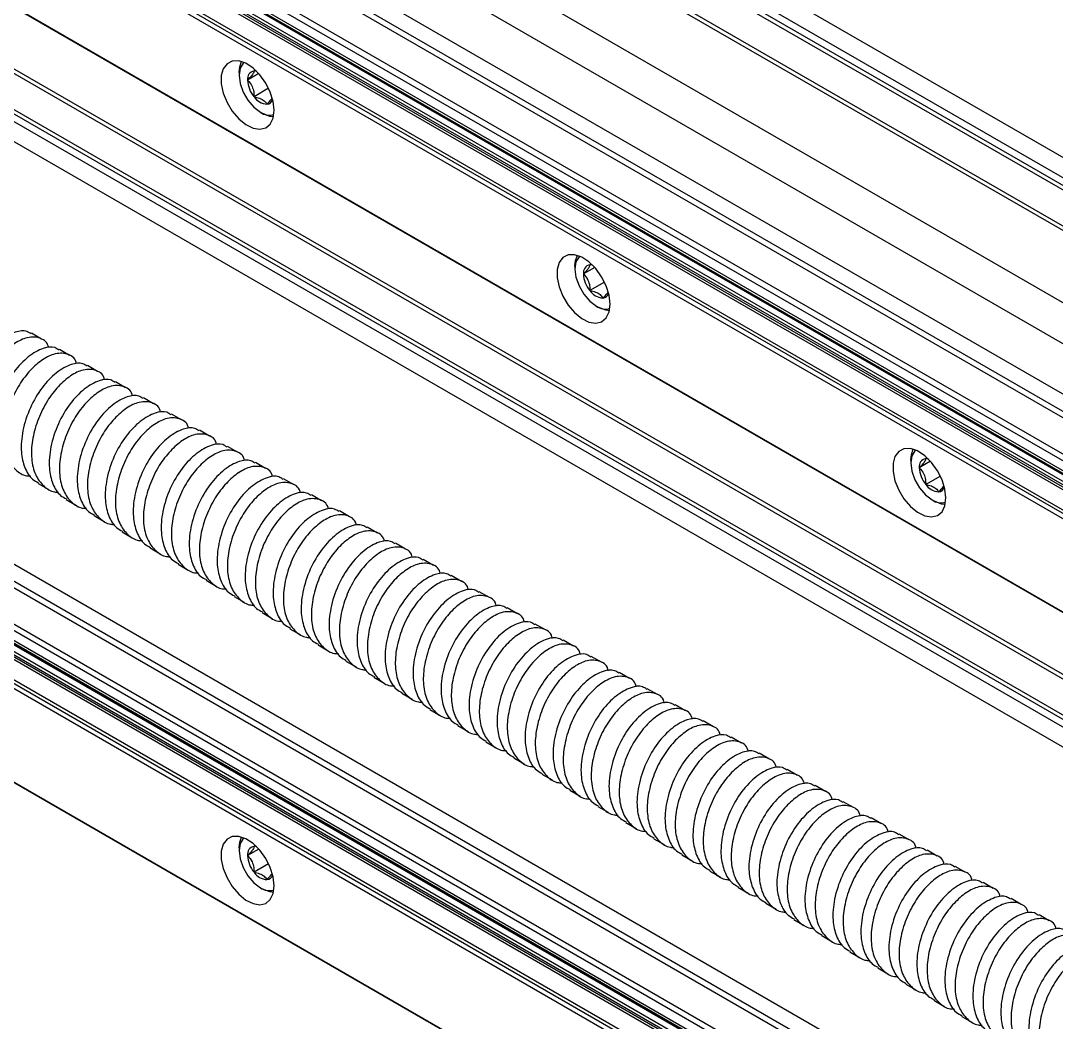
# Model space of a CAD drawing. Header units: millimetres. Extents: x 0 to 279, y 0 to 216.
# Drawn here: x 207.93 to 229.73, y 69.41 to 90.5 of the extents above; entities that cross this region are included whole.
import ezdxf

# ---------------------------------------------------------------- set-up
doc = ezdxf.new("R2010")
doc.units = ezdxf.units.MM

msp = doc.modelspace()

# ---------------------------------------------------------------- linework, layer by layer
at = {"color": 7, "linetype": 'Continuous', "lineweight": 25}
for p, q in [((255.499, 72.823), (137.648, 140.857)), ((255.314, 72.503), (137.463, 140.537)), ((255.314, 72.343), (137.463, 140.377)), ((137.517, 140.257), (255.368, 72.223)), ((254.172, 72.057), (136.321, 140.091)), ((254.303, 72.07), (136.452, 140.104)), ((252.852, 71.295), (135.001, 139.329)), ((252.479, 70.648), (134.628, 138.682)), ((252.361, 69.651), (188.63, 106.442)), ((247.56, 70.753), (187.615, 105.359)), ((247.401, 70.561), (187.388, 105.206)), ((247.562, 70.754), (187.869, 105.214)), ((246.036, 70.68), (187.098, 104.705)), ((246.13, 70.734), (187.141, 104.788)), ((246.856, 70.39), (187.185, 104.838)), ((244.531, 69.58), (187.098, 102.735)), ((244.531, 69.58), (187.098, 102.735)), ((187.152, 102.702), (244.531, 69.578)), ((187.567, 101.065), (244.531, 68.18)), ((244.033, 67.7), (186.902, 100.681)), ((240.222, 60.327), (188.63, 90.111)), ((212.524, 89.413), (212.524, 89.355)), ((212.895, 89.433), (212.839, 89.445)), ((212.94, 89.388), (212.703, 89.252)), ((240.78, 58.336), (187.615, 89.028)), ((213.147, 89.079), (212.839, 88.901)), ((240.945, 57.957), (187.388, 88.875)), ((240.78, 58.339), (187.869, 88.883)), ((212.975, 88.574), (213.025, 88.545)), ((247.947, 53.246), (187.098, 88.374)), ((247.952, 53.352), (187.141, 88.457)), ((247.955, 53.425), (187.185, 88.507)), ((250.416, 49.852), (187.098, 86.404)), ((250.463, 49.825), (187.098, 86.404)), ((187.152, 86.371), (250.47, 49.819)), ((219.595, 85.331), (219.595, 85.273)), ((220.011, 85.306), (219.774, 85.17)), ((219.966, 85.351), (219.91, 85.363)), ((220.218, 84.997), (219.91, 84.819)), ((220.046, 84.492), (220.096, 84.463)), ((208.368, 83.795), (208.153, 83.919)), ((208.957, 83.455), (208.742, 83.579)), ((209.547, 83.115), (209.332, 83.239)), ((210.136, 82.774), (209.921, 82.898)), ((210.725, 82.434), (210.51, 82.558)), ((211.314, 82.094), (211.099, 82.218)), ((211.904, 81.754), (211.689, 81.878)), ((212.493, 81.414), (212.278, 81.538)), ((213.082, 81.074), (212.867, 81.198)), ((226.666, 81.249), (226.666, 81.191)), ((227.082, 81.224), (226.845, 81.088)), ((227.289, 80.914), (226.981, 80.737)), ((208.293, 80.759), (208.508, 80.635)), ((213.671, 80.733), (213.457, 80.857)), ((214.261, 80.393), (214.046, 80.517)), ((208.882, 80.419), (209.098, 80.295)), ((227.117, 80.41), (227.167, 80.381)), ((209.472, 80.079), (209.687, 79.955)), ((214.85, 80.053), (214.635, 80.177)), ((215.439, 79.713), (215.224, 79.837)), ((210.061, 79.739), (210.276, 79.614)), ((210.65, 79.398), (210.865, 79.274)), ((216.028, 79.373), (215.814, 79.497)), ((216.618, 79.032), (216.403, 79.157)), ((211.239, 79.058), (211.455, 78.934)), ((211.829, 78.718), (212.044, 78.594)), ((217.207, 78.692), (216.992, 78.816)), ((212.418, 78.378), (212.633, 78.254)), ((217.796, 78.352), (217.581, 78.476)), ((218.385, 78.012), (218.171, 78.136)), ((213.007, 78.038), (213.222, 77.913)), ((213.596, 77.698), (213.812, 77.573)), ((218.975, 77.672), (218.76, 77.796)), ((219.564, 77.332), (219.349, 77.456)), ((214.186, 77.357), (214.401, 77.233)), ((214.775, 77.017), (214.99, 76.893)), ((220.153, 76.991), (219.938, 77.116)), ((220.742, 76.651), (220.528, 76.775)), ((215.364, 76.677), (215.579, 76.553)), ((215.953, 76.337), (216.169, 76.213)), ((221.332, 76.311), (221.117, 76.435)), ((221.921, 75.971), (221.706, 76.095)), ((216.543, 75.997), (216.758, 75.872)), ((217.132, 75.657), (217.347, 75.532)), ((222.51, 75.631), (222.295, 75.755)), ((217.721, 75.316), (217.936, 75.192)), ((223.1, 75.291), (222.885, 75.415)), ((223.689, 74.95), (223.474, 75.075)), ((218.31, 74.976), (218.526, 74.852)), ((218.9, 74.636), (219.115, 74.512)), ((224.278, 74.61), (224.063, 74.734)), ((224.867, 74.27), (224.652, 74.394)), ((219.489, 74.296), (219.704, 74.172)), ((220.078, 73.956), (220.293, 73.831)), ((225.457, 73.93), (225.242, 74.054)), ((226.046, 73.59), (225.831, 73.714)), ((220.667, 73.615), (220.883, 73.491)), ((221.257, 73.275), (221.472, 73.151)), ((226.635, 73.25), (226.42, 73.374)), ((212.524, 73.082), (212.524, 73.024)), ((212.94, 73.058), (212.703, 72.921)), ((212.895, 73.102), (212.839, 73.115)), ((221.846, 72.935), (222.061, 72.811)), ((227.224, 72.909), (227.009, 73.033)), ((213.147, 72.748), (212.839, 72.57)), ((227.814, 72.569), (227.599, 72.693)), ((222.435, 72.595), (222.65, 72.471)), ((212.975, 72.243), (213.025, 72.214)), ((223.024, 72.255), (223.24, 72.131)), ((228.403, 72.229), (228.188, 72.353)), ((228.992, 71.889), (228.777, 72.013)), ((223.614, 71.915), (223.829, 71.79)), ((224.203, 71.574), (224.418, 71.45)), ((229.581, 71.549), (229.366, 71.673)), ((224.792, 71.234), (225.007, 71.11)), ((225.382, 70.894), (225.597, 70.77)), ((225.971, 70.554), (226.186, 70.43)), ((226.56, 70.214), (226.775, 70.09)), ((227.149, 69.874), (227.364, 69.749)), ((227.739, 69.533), (227.954, 69.409))]:
    msp.add_line(p, q, dxfattribs=at)
at = {"color": 8, "linetype": 'Continuous', "lineweight": 25}
for p, q in [((252.047, 69.47), (188.63, 106.079)), ((251.964, 69.382), (188.63, 105.943)), ((247.543, 70.735), (187.573, 105.355)), ((247.879, 70.974), (188.314, 105.36)), ((247.344, 70.537), (187.37, 105.159)), ((247.416, 70.597), (187.407, 105.239)), ((247.456, 70.642), (187.449, 105.283)), ((247.596, 70.789), (188.047, 105.166)), ((247.759, 70.907), (188.231, 105.272)), ((244.531, 68.269), (187.644, 101.109)), ((243.818, 67.575), (186.687, 100.556)), ((243.956, 67.655), (186.825, 100.637)), ((243.448, 67.362), (186.317, 100.343)), ((240.222, 59.965), (188.63, 89.749)), ((240.222, 59.829), (188.63, 89.613)), ((240.789, 58.303), (187.573, 89.024)), ((240.77, 58.747), (188.314, 89.029)), ((241.011, 57.862), (187.37, 88.828)), ((240.904, 58.025), (187.407, 88.908)), ((240.856, 58.121), (187.449, 88.952)), ((240.767, 58.401), (188.047, 88.835)), ((240.753, 58.621), (188.231, 88.941))]:
    msp.add_line(p, q, dxfattribs=at)
at = {"color": 7, "linetype": 'Continuous', "lineweight": 25, "flags": 128}
for points in [[(213.264, 88.615), (213.243, 88.801), (213.182, 88.998), (213.086, 89.19), (212.962, 89.363), (212.818, 89.505), (212.666, 89.605), (212.517, 89.655), (212.381, 89.653), (212.27, 89.597), (212.191, 89.492), (212.149, 89.346), (212.149, 89.17), (212.191, 88.977), (212.27, 88.781), (212.381, 88.596), (212.517, 88.437), (212.666, 88.315), (212.818, 88.24), (212.962, 88.216), (213.086, 88.245), (213.182, 88.326), (213.243, 88.453), (213.264, 88.615)], [(212.524, 89.413), (212.537, 89.534), (212.577, 89.641)], [(212.624, 89.624), (212.61, 89.611), (212.546, 89.503), (212.524, 89.355), (212.546, 89.181), (212.61, 88.999), (212.71, 88.826), (212.836, 88.68), (212.975, 88.574)], [(212.888, 89.443), (212.871, 89.445), (212.839, 89.445)], [(213.249, 88.477), (213.173, 88.486), (213.025, 88.545)], [(220.335, 84.533), (220.314, 84.719), (220.253, 84.916), (220.157, 85.108), (220.033, 85.281), (219.889, 85.423), (219.737, 85.523), (219.588, 85.573), (219.452, 85.571), (219.341, 85.515), (219.262, 85.41), (219.22, 85.264), (219.22, 85.088), (219.262, 84.895), (219.341, 84.699), (219.452, 84.514), (219.588, 84.355), (219.737, 84.233), (219.889, 84.157), (220.033, 84.134), (220.157, 84.163), (220.253, 84.244), (220.314, 84.371), (220.335, 84.533)], [(219.595, 85.331), (219.608, 85.452), (219.648, 85.559)], [(219.695, 85.542), (219.681, 85.529), (219.617, 85.421), (219.595, 85.273), (219.617, 85.099), (219.681, 84.917), (219.781, 84.744), (219.907, 84.598), (220.046, 84.492)], [(219.959, 85.361), (219.942, 85.363), (219.91, 85.363)], [(220.32, 84.395), (220.244, 84.404), (220.096, 84.463)], [(227.406, 80.451), (227.385, 80.637), (227.324, 80.834), (227.228, 81.026), (227.104, 81.199), (226.96, 81.341), (226.808, 81.441), (226.659, 81.491), (226.523, 81.489), (226.412, 81.433), (226.333, 81.328), (226.292, 81.182), (226.292, 81.006), (226.333, 80.813), (226.412, 80.617), (226.523, 80.432), (226.659, 80.273), (226.808, 80.151), (226.96, 80.075), (227.104, 80.051), (227.228, 80.081), (227.324, 80.162), (227.385, 80.289), (227.406, 80.451)], [(226.666, 81.249), (226.679, 81.37), (226.719, 81.477)], [(226.766, 81.46), (226.753, 81.447), (226.688, 81.339), (226.666, 81.191), (226.688, 81.017), (226.753, 80.835), (226.852, 80.662), (226.978, 80.516), (227.117, 80.41)], [(227.03, 81.279), (227.013, 81.281), (226.981, 81.281)], [(227.391, 80.313), (227.315, 80.322), (227.167, 80.381)], [(213.264, 72.284), (213.243, 72.471), (213.182, 72.667), (213.086, 72.859), (212.962, 73.033), (212.818, 73.175), (212.666, 73.274), (212.517, 73.325), (212.381, 73.322), (212.27, 73.266), (212.191, 73.161), (212.149, 73.016), (212.149, 72.839), (212.191, 72.646), (212.27, 72.45), (212.381, 72.266), (212.517, 72.106), (212.666, 71.984), (212.818, 71.909), (212.962, 71.885), (213.086, 71.914), (213.182, 71.995), (213.243, 72.122), (213.264, 72.284)], [(212.524, 73.082), (212.537, 73.203), (212.577, 73.31)], [(212.624, 73.293), (212.61, 73.28), (212.546, 73.172), (212.524, 73.024), (212.546, 72.85), (212.61, 72.668), (212.71, 72.496), (212.836, 72.349), (212.975, 72.243)], [(212.888, 73.112), (212.871, 73.114), (212.839, 73.115)], [(213.249, 72.146), (213.173, 72.155), (213.025, 72.214)]]:
    msp.add_lwpolyline(points, dxfattribs=at)
at = {"color": 7, "linetype": 'Continuous', "lineweight": 25}
for centre, radius, start, end in [((212.87, 89.279), 0.169, 100.5468, 189.2519), ((213.293, 89.279), 0.591, 182.6393, 219.7721), ((213.132, 89.095), 0.351, 213.4349, 266.5705), ((213.096, 88.886), 0.143, 276.1416, 343.2702), ((213.165, 88.837), 0.325, 234.1394, 286.6073), ((219.941, 85.197), 0.169, 100.5468, 189.2519), ((220.364, 85.197), 0.591, 182.6393, 219.7721), ((220.203, 85.013), 0.351, 213.4349, 266.5705), ((220.167, 84.804), 0.143, 276.1416, 343.2702), ((220.236, 84.755), 0.325, 234.1394, 286.6073), ((227.012, 81.115), 0.169, 100.5468, 189.2519), ((227.435, 81.115), 0.591, 182.6393, 219.7721), ((227.274, 80.931), 0.351, 213.4349, 266.5705), ((227.238, 80.722), 0.143, 276.1416, 343.2702), ((227.307, 80.673), 0.325, 234.1394, 286.6073), ((212.87, 72.948), 0.169, 100.5468, 189.2519), ((213.293, 72.948), 0.591, 182.6393, 219.7721), ((213.132, 72.764), 0.351, 213.4349, 266.5705), ((213.096, 72.555), 0.143, 276.1416, 343.2702), ((213.165, 72.506), 0.325, 234.1394, 286.6073)]:
    msp.add_arc(centre, radius, start, end, dxfattribs=at)
for points, knots in [([(212.839, 89.445), (212.836, 89.427), (212.83, 89.396), (212.769, 89.319), (212.723, 89.273), (212.703, 89.252)], [0, 0, 0, 0, 0.439122, 0.751371, 1, 1, 1, 1]), ([(212.703, 89.252), (212.739, 89.211), (212.799, 89.141), (212.836, 89.009), (212.838, 88.934), (212.839, 88.901)], [0, 0, 0, 0, 0.439122, 0.751371, 1, 1, 1, 1]), ([(212.839, 88.901), (212.859, 88.897), (212.921, 88.884), (213.015, 88.849), (213.08, 88.794), (213.103, 88.757), (213.111, 88.744)], [0, 0, 0, 0, 0.156025, 0.493707, 0.819058, 1, 1, 1, 1]), ([(213.111, 88.744), (213.149, 88.782), (213.199, 88.833), (213.218, 88.867), (213.222, 88.875)], [0, 0, 0, 0, 0.7531806, 1, 1, 1, 1]), ([(219.91, 85.363), (219.907, 85.345), (219.901, 85.313), (219.84, 85.237), (219.794, 85.191), (219.774, 85.17)], [0, 0, 0, 0, 0.439122, 0.751371, 1, 1, 1, 1]), ([(219.774, 85.17), (219.81, 85.129), (219.871, 85.059), (219.907, 84.927), (219.909, 84.852), (219.91, 84.819)], [0, 0, 0, 0, 0.439122, 0.751371, 1, 1, 1, 1]), ([(219.91, 84.819), (219.93, 84.815), (219.992, 84.802), (220.086, 84.767), (220.151, 84.712), (220.174, 84.675), (220.182, 84.662)], [0, 0, 0, 0, 0.156025, 0.493707, 0.819058, 1, 1, 1, 1]), ([(220.182, 84.662), (220.22, 84.7), (220.27, 84.751), (220.289, 84.785), (220.293, 84.793)], [0, 0, 0, 0, 0.7531806, 1, 1, 1, 1]), ([(208.145, 83.905), (208.116, 83.925), (208.028, 83.987), (207.802, 83.956), (207.502, 83.79), (207.187, 83.467), (206.934, 83.037), (206.778, 82.553), (206.742, 82.111), (206.824, 81.763), (206.955, 81.539), (207.079, 81.474), (207.122, 81.452)], [0, 0, 0, 0, 0.04997, 0.153825, 0.273955, 0.389219, 0.508628, 0.630012, 0.747149, 0.847222, 0.94711, 1, 1, 1, 1]), ([(208.512, 83.617), (208.51, 83.629), (208.487, 83.747), (208.316, 83.843), (208.054, 83.849), (207.769, 83.697), (207.506, 83.459), (207.272, 83.137), (207.089, 82.751), (206.981, 82.341), (206.963, 81.946), (207.046, 81.609), (207.222, 81.375), (207.393, 81.258), (207.516, 81.255), (207.544, 81.254)], [0, 0, 0, 0, 0.0113871, 0.1140059, 0.2185207, 0.3031568, 0.3846926, 0.4668971, 0.5516559, 0.63865, 0.7235098, 0.8119473, 0.8958894, 0.9765792, 1, 1, 1, 1]), ([(208.734, 83.564), (208.705, 83.585), (208.617, 83.647), (208.391, 83.616), (208.091, 83.45), (207.777, 83.127), (207.523, 82.697), (207.367, 82.213), (207.331, 81.771), (207.414, 81.422), (207.545, 81.198), (207.669, 81.134), (207.711, 81.112)], [0, 0, 0, 0, 0.04997, 0.153825, 0.273955, 0.389219, 0.508628, 0.630012, 0.747149, 0.847222, 0.94711, 1, 1, 1, 1]), ([(209.101, 83.277), (209.099, 83.288), (209.076, 83.407), (208.905, 83.503), (208.644, 83.508), (208.358, 83.357), (208.095, 83.119), (207.861, 82.797), (207.679, 82.411), (207.571, 82.001), (207.552, 81.606), (207.636, 81.269), (207.811, 81.035), (207.983, 80.917), (208.106, 80.915), (208.133, 80.914)], [0, 0, 0, 0, 0.0113871, 0.1140059, 0.2185207, 0.3031568, 0.3846926, 0.4668971, 0.5516559, 0.63865, 0.7235098, 0.8119473, 0.8958894, 0.9765792, 1, 1, 1, 1]), ([(209.323, 83.224), (209.295, 83.244), (209.206, 83.307), (208.98, 83.276), (208.68, 83.11), (208.366, 82.787), (208.112, 82.356), (207.956, 81.873), (207.92, 81.431), (208.003, 81.082), (208.134, 80.858), (208.258, 80.794), (208.301, 80.772)], [0, 0, 0, 0, 0.04997, 0.153825, 0.273955, 0.389219, 0.508628, 0.630012, 0.747149, 0.847222, 0.94711, 1, 1, 1, 1]), ([(209.691, 82.936), (209.688, 82.948), (209.666, 83.067), (209.495, 83.162), (209.233, 83.168), (208.947, 83.017), (208.685, 82.779), (208.45, 82.457), (208.268, 82.071), (208.16, 81.661), (208.141, 81.266), (208.225, 80.929), (208.4, 80.695), (208.572, 80.577), (208.695, 80.575), (208.722, 80.574)], [0, 0, 0, 0, 0.011387, 0.114006, 0.218521, 0.303157, 0.384693, 0.466897, 0.551656, 0.63865, 0.72351, 0.811947, 0.895889, 0.976579, 1, 1, 1, 1]), ([(209.913, 82.884), (209.884, 82.904), (209.796, 82.967), (209.569, 82.935), (209.269, 82.77), (208.955, 82.447), (208.702, 82.016), (208.545, 81.533), (208.51, 81.091), (208.592, 80.742), (208.723, 80.518), (208.847, 80.454), (208.89, 80.432)], [0, 0, 0, 0, 0.04997, 0.153825, 0.273955, 0.389219, 0.508628, 0.630012, 0.747149, 0.847222, 0.94711, 1, 1, 1, 1]), ([(210.28, 82.596), (210.278, 82.608), (210.255, 82.727), (210.084, 82.822), (209.822, 82.828), (209.536, 82.677), (209.274, 82.438), (209.039, 82.117), (208.857, 81.731), (208.749, 81.32), (208.731, 80.926), (208.814, 80.588), (208.989, 80.355), (209.161, 80.237), (209.284, 80.234), (209.312, 80.234)], [0, 0, 0, 0, 0.011387, 0.114006, 0.218521, 0.303157, 0.384693, 0.466897, 0.551656, 0.63865, 0.72351, 0.811947, 0.895889, 0.976579, 1, 1, 1, 1]), ([(210.502, 82.544), (210.473, 82.564), (210.385, 82.626), (210.159, 82.595), (209.859, 82.429), (209.544, 82.106), (209.291, 81.676), (209.135, 81.193), (209.099, 80.75), (209.181, 80.402), (209.312, 80.178), (209.436, 80.114), (209.479, 80.092)], [0, 0, 0, 0, 0.04997, 0.153825, 0.273955, 0.389219, 0.508628, 0.630012, 0.747149, 0.847222, 0.94711, 1, 1, 1, 1]), ([(210.869, 82.256), (210.867, 82.268), (210.844, 82.387), (210.673, 82.482), (210.411, 82.488), (210.126, 82.336), (209.863, 82.098), (209.629, 81.777), (209.447, 81.391), (209.338, 80.98), (209.32, 80.586), (209.403, 80.248), (209.579, 80.015), (209.751, 79.897), (209.873, 79.894), (209.901, 79.894)], [0, 0, 0, 0, 0.011387, 0.114006, 0.218521, 0.303157, 0.384693, 0.466897, 0.551656, 0.63865, 0.72351, 0.811947, 0.895889, 0.976579, 1, 1, 1, 1]), ([(211.091, 82.204), (211.063, 82.224), (210.974, 82.286), (210.748, 82.255), (210.448, 82.089), (210.134, 81.766), (209.88, 81.336), (209.724, 80.853), (209.688, 80.41), (209.771, 80.062), (209.902, 79.838), (210.026, 79.774), (210.068, 79.751)], [0, 0, 0, 0, 0.04997, 0.153825, 0.273955, 0.389219, 0.508628, 0.630012, 0.747149, 0.847222, 0.94711, 1, 1, 1, 1]), ([(211.458, 81.916), (211.456, 81.928), (211.433, 82.046), (211.262, 82.142), (211.001, 82.148), (210.715, 81.996), (210.452, 81.758), (210.218, 81.436), (210.036, 81.051), (209.928, 80.64), (209.909, 80.245), (209.993, 79.908), (210.168, 79.674), (210.34, 79.557), (210.463, 79.554), (210.49, 79.554)], [0, 0, 0, 0, 0.0113871, 0.1140059, 0.2185207, 0.3031568, 0.3846926, 0.4668971, 0.5516559, 0.63865, 0.7235098, 0.8119473, 0.8958894, 0.9765792, 1, 1, 1, 1]), ([(211.68, 81.864), (211.652, 81.884), (211.563, 81.946), (211.337, 81.915), (211.037, 81.749), (210.723, 81.426), (210.469, 80.996), (210.313, 80.512), (210.277, 80.07), (210.36, 79.721), (210.491, 79.498), (210.615, 79.433), (210.658, 79.411)], [0, 0, 0, 0, 0.04997, 0.153825, 0.273955, 0.389219, 0.508628, 0.630012, 0.747149, 0.847222, 0.94711, 1, 1, 1, 1]), ([(212.048, 81.576), (212.045, 81.588), (212.023, 81.706), (211.852, 81.802), (211.59, 81.808), (211.304, 81.656), (211.042, 81.418), (210.807, 81.096), (210.625, 80.71), (210.517, 80.3), (210.498, 79.905), (210.582, 79.568), (210.757, 79.334), (210.929, 79.217), (211.052, 79.214), (211.079, 79.213)], [0, 0, 0, 0, 0.011387, 0.114006, 0.218521, 0.303157, 0.384693, 0.466897, 0.551656, 0.63865, 0.72351, 0.811947, 0.895889, 0.976579, 1, 1, 1, 1]), ([(212.27, 81.523), (212.241, 81.544), (212.153, 81.606), (211.926, 81.575), (211.627, 81.409), (211.312, 81.086), (211.059, 80.656), (210.902, 80.172), (210.867, 79.73), (210.949, 79.381), (211.08, 79.157), (211.204, 79.093), (211.247, 79.071)], [0, 0, 0, 0, 0.04997, 0.153825, 0.273955, 0.389219, 0.508628, 0.630012, 0.747149, 0.847222, 0.94711, 1, 1, 1, 1]), ([(212.637, 81.236), (212.635, 81.247), (212.612, 81.366), (212.441, 81.462), (212.179, 81.467), (211.893, 81.316), (211.631, 81.078), (211.396, 80.756), (211.214, 80.37), (211.106, 79.96), (211.088, 79.565), (211.171, 79.228), (211.347, 78.994), (211.518, 78.876), (211.641, 78.874), (211.669, 78.873)], [0, 0, 0, 0, 0.011387, 0.114006, 0.218521, 0.303157, 0.384693, 0.466897, 0.551656, 0.63865, 0.72351, 0.811947, 0.895889, 0.976579, 1, 1, 1, 1]), ([(212.859, 81.183), (212.83, 81.203), (212.742, 81.266), (212.516, 81.234), (212.216, 81.069), (211.901, 80.746), (211.648, 80.315), (211.492, 79.832), (211.456, 79.39), (211.538, 79.041), (211.669, 78.817), (211.793, 78.753), (211.836, 78.731)], [0, 0, 0, 0, 0.04997, 0.153825, 0.273955, 0.389219, 0.508628, 0.630012, 0.747149, 0.847222, 0.94711, 1, 1, 1, 1]), ([(213.226, 80.895), (213.224, 80.907), (213.201, 81.026), (213.03, 81.121), (212.768, 81.127), (212.483, 80.976), (212.22, 80.738), (211.986, 80.416), (211.804, 80.03), (211.695, 79.62), (211.677, 79.225), (211.76, 78.888), (211.936, 78.654), (212.108, 78.536), (212.23, 78.534), (212.258, 78.533)], [0, 0, 0, 0, 0.011387, 0.114006, 0.218521, 0.303157, 0.384693, 0.466897, 0.551656, 0.63865, 0.72351, 0.811947, 0.895889, 0.976579, 1, 1, 1, 1]), ([(226.981, 81.281), (226.978, 81.263), (226.972, 81.231), (226.911, 81.155), (226.865, 81.108), (226.845, 81.088)], [0, 0, 0, 0, 0.439122, 0.751371, 1, 1, 1, 1]), ([(227.04, 81.268), (227.04, 81.268), (227.022, 81.275), (227.002, 81.278), (226.981, 81.281)], [0, 0, 0, 0, 0.015627, 1, 1, 1, 1]), ([(213.448, 80.843), (213.42, 80.863), (213.331, 80.926), (213.105, 80.894), (212.805, 80.729), (212.491, 80.406), (212.237, 79.975), (212.081, 79.492), (212.045, 79.05), (212.128, 78.701), (212.259, 78.477), (212.383, 78.413), (212.425, 78.391)], [0, 0, 0, 0, 0.04997, 0.153825, 0.273955, 0.389219, 0.508628, 0.630012, 0.747149, 0.847222, 0.94711, 1, 1, 1, 1]), ([(226.845, 81.088), (226.881, 81.047), (226.942, 80.977), (226.978, 80.845), (226.98, 80.77), (226.981, 80.737)], [0, 0, 0, 0, 0.439122, 0.751371, 1, 1, 1, 1]), ([(213.815, 80.555), (213.813, 80.567), (213.79, 80.686), (213.619, 80.781), (213.358, 80.787), (213.072, 80.636), (212.809, 80.397), (212.575, 80.076), (212.393, 79.69), (212.285, 79.279), (212.266, 78.885), (212.35, 78.547), (212.525, 78.314), (212.697, 78.196), (212.82, 78.193), (212.847, 78.193)], [0, 0, 0, 0, 0.0113871, 0.1140059, 0.2185207, 0.3031568, 0.3846926, 0.4668971, 0.5516559, 0.63865, 0.7235098, 0.8119473, 0.8958894, 0.9765792, 1, 1, 1, 1]), ([(226.981, 80.737), (227.001, 80.733), (227.063, 80.72), (227.157, 80.685), (227.222, 80.63), (227.245, 80.593), (227.253, 80.58)], [0, 0, 0, 0, 0.156025, 0.493707, 0.819058, 1, 1, 1, 1]), ([(227.253, 80.58), (227.291, 80.618), (227.341, 80.669), (227.36, 80.703), (227.364, 80.711)], [0, 0, 0, 0, 0.753181, 1, 1, 1, 1]), ([(214.038, 80.503), (214.009, 80.523), (213.92, 80.585), (213.694, 80.554), (213.394, 80.388), (213.08, 80.065), (212.827, 79.635), (212.67, 79.152), (212.634, 78.709), (212.717, 78.361), (212.848, 78.137), (212.972, 78.073), (213.015, 78.051)], [0, 0, 0, 0, 0.04997, 0.153825, 0.273955, 0.389219, 0.508628, 0.630012, 0.747149, 0.847222, 0.94711, 1, 1, 1, 1]), ([(214.405, 80.215), (214.402, 80.227), (214.38, 80.346), (214.209, 80.441), (213.947, 80.447), (213.661, 80.295), (213.399, 80.057), (213.164, 79.736), (212.982, 79.35), (212.874, 78.939), (212.855, 78.545), (212.939, 78.207), (213.114, 77.974), (213.286, 77.856), (213.409, 77.853), (213.436, 77.853)], [0, 0, 0, 0, 0.0113871, 0.1140059, 0.2185207, 0.3031568, 0.3846926, 0.4668971, 0.5516559, 0.63865, 0.7235098, 0.8119473, 0.8958894, 0.9765792, 1, 1, 1, 1]), ([(214.627, 80.163), (214.598, 80.183), (214.51, 80.245), (214.283, 80.214), (213.984, 80.048), (213.669, 79.725), (213.416, 79.295), (213.259, 78.812), (213.224, 78.369), (213.306, 78.021), (213.437, 77.797), (213.561, 77.733), (213.604, 77.71)], [0, 0, 0, 0, 0.04997, 0.153825, 0.273955, 0.389219, 0.508628, 0.630012, 0.747149, 0.847222, 0.94711, 1, 1, 1, 1]), ([(214.994, 79.875), (214.992, 79.887), (214.969, 80.005), (214.798, 80.101), (214.536, 80.107), (214.251, 79.955), (213.988, 79.717), (213.753, 79.395), (213.571, 79.01), (213.463, 78.599), (213.445, 78.204), (213.528, 77.867), (213.704, 77.633), (213.875, 77.516), (213.998, 77.513), (214.026, 77.513)], [0, 0, 0, 0, 0.011387, 0.114006, 0.218521, 0.303157, 0.384693, 0.466897, 0.551656, 0.63865, 0.72351, 0.811947, 0.895889, 0.976579, 1, 1, 1, 1]), ([(215.216, 79.823), (215.187, 79.843), (215.099, 79.905), (214.873, 79.874), (214.573, 79.708), (214.258, 79.385), (214.005, 78.955), (213.849, 78.471), (213.813, 78.029), (213.895, 77.68), (214.027, 77.456), (214.15, 77.392), (214.193, 77.37)], [0, 0, 0, 0, 0.04997, 0.153825, 0.273955, 0.389219, 0.508628, 0.630012, 0.747149, 0.847222, 0.94711, 1, 1, 1, 1]), ([(215.583, 79.535), (215.581, 79.547), (215.558, 79.665), (215.387, 79.761), (215.125, 79.767), (214.84, 79.615), (214.577, 79.377), (214.343, 79.055), (214.161, 78.669), (214.052, 78.259), (214.034, 77.864), (214.117, 77.527), (214.293, 77.293), (214.465, 77.176), (214.587, 77.173), (214.615, 77.172)], [0, 0, 0, 0, 0.0113871, 0.1140059, 0.2185207, 0.3031568, 0.3846926, 0.4668971, 0.5516559, 0.63865, 0.7235098, 0.8119473, 0.8958894, 0.9765792, 1, 1, 1, 1]), ([(215.805, 79.482), (215.777, 79.503), (215.688, 79.565), (215.462, 79.534), (215.162, 79.368), (214.848, 79.045), (214.594, 78.615), (214.438, 78.131), (214.402, 77.689), (214.485, 77.34), (214.616, 77.116), (214.74, 77.052), (214.782, 77.03)], [0, 0, 0, 0, 0.0499695, 0.1538252, 0.2739554, 0.3892189, 0.508628, 0.6300123, 0.7471491, 0.8472223, 0.9471103, 1, 1, 1, 1]), ([(216.172, 79.195), (216.17, 79.206), (216.147, 79.325), (215.977, 79.421), (215.715, 79.426), (215.429, 79.275), (215.166, 79.037), (214.932, 78.715), (214.75, 78.329), (214.642, 77.919), (214.623, 77.524), (214.707, 77.187), (214.882, 76.953), (215.054, 76.835), (215.177, 76.833), (215.204, 76.832)], [0, 0, 0, 0, 0.011387, 0.114006, 0.218521, 0.303157, 0.384693, 0.466897, 0.551656, 0.63865, 0.72351, 0.811947, 0.895889, 0.976579, 1, 1, 1, 1]), ([(216.395, 79.142), (216.366, 79.162), (216.277, 79.225), (216.051, 79.193), (215.751, 79.028), (215.437, 78.705), (215.184, 78.274), (215.027, 77.791), (214.991, 77.349), (215.074, 77), (215.205, 76.776), (215.329, 76.712), (215.372, 76.69)], [0, 0, 0, 0, 0.0499695, 0.1538252, 0.2739554, 0.3892189, 0.508628, 0.6300123, 0.7471491, 0.8472223, 0.9471103, 1, 1, 1, 1]), ([(216.762, 78.854), (216.759, 78.866), (216.737, 78.985), (216.566, 79.08), (216.304, 79.086), (216.018, 78.935), (215.756, 78.696), (215.521, 78.375), (215.339, 77.989), (215.231, 77.578), (215.213, 77.184), (215.296, 76.847), (215.471, 76.613), (215.643, 76.495), (215.766, 76.493), (215.794, 76.492)], [0, 0, 0, 0, 0.011387, 0.114006, 0.218521, 0.303157, 0.384693, 0.466897, 0.551656, 0.63865, 0.72351, 0.811947, 0.895889, 0.976579, 1, 1, 1, 1]), ([(216.984, 78.802), (216.955, 78.822), (216.867, 78.885), (216.64, 78.853), (216.341, 78.688), (216.026, 78.364), (215.773, 77.934), (215.616, 77.451), (215.581, 77.009), (215.663, 76.66), (215.794, 76.436), (215.918, 76.372), (215.961, 76.35)], [0, 0, 0, 0, 0.04997, 0.153825, 0.273955, 0.389219, 0.508628, 0.630012, 0.747149, 0.847222, 0.94711, 1, 1, 1, 1]), ([(217.351, 78.514), (217.349, 78.526), (217.326, 78.645), (217.155, 78.74), (216.893, 78.746), (216.608, 78.594), (216.345, 78.356), (216.11, 78.035), (215.928, 77.649), (215.82, 77.238), (215.802, 76.844), (215.885, 76.506), (216.061, 76.273), (216.232, 76.155), (216.355, 76.152), (216.383, 76.152)], [0, 0, 0, 0, 0.011387, 0.114006, 0.218521, 0.303157, 0.384693, 0.466897, 0.551656, 0.63865, 0.72351, 0.811947, 0.895889, 0.976579, 1, 1, 1, 1]), ([(217.573, 78.462), (217.544, 78.482), (217.456, 78.544), (217.23, 78.513), (216.93, 78.347), (216.615, 78.024), (216.362, 77.594), (216.206, 77.111), (216.17, 76.668), (216.252, 76.32), (216.384, 76.096), (216.507, 76.032), (216.55, 76.01)], [0, 0, 0, 0, 0.04997, 0.153825, 0.273955, 0.389219, 0.508628, 0.630012, 0.747149, 0.847222, 0.94711, 1, 1, 1, 1]), ([(217.94, 78.174), (217.938, 78.186), (217.915, 78.305), (217.744, 78.4), (217.482, 78.406), (217.197, 78.254), (216.934, 78.016), (216.7, 77.695), (216.518, 77.309), (216.41, 76.898), (216.391, 76.504), (216.474, 76.166), (216.65, 75.933), (216.822, 75.815), (216.944, 75.812), (216.972, 75.812)], [0, 0, 0, 0, 0.011387, 0.114006, 0.218521, 0.303157, 0.384693, 0.466897, 0.551656, 0.63865, 0.72351, 0.811947, 0.895889, 0.976579, 1, 1, 1, 1]), ([(218.162, 78.122), (218.134, 78.142), (218.045, 78.204), (217.819, 78.173), (217.519, 78.007), (217.205, 77.684), (216.951, 77.254), (216.795, 76.771), (216.759, 76.328), (216.842, 75.98), (216.973, 75.756), (217.097, 75.692), (217.14, 75.669)], [0, 0, 0, 0, 0.04997, 0.153825, 0.273955, 0.389219, 0.508628, 0.630012, 0.747149, 0.847222, 0.94711, 1, 1, 1, 1]), ([(218.53, 77.834), (218.527, 77.846), (218.504, 77.964), (218.334, 78.06), (218.072, 78.066), (217.786, 77.914), (217.523, 77.676), (217.289, 77.354), (217.107, 76.969), (216.999, 76.558), (216.98, 76.163), (217.064, 75.826), (217.239, 75.592), (217.411, 75.475), (217.534, 75.472), (217.561, 75.472)], [0, 0, 0, 0, 0.011387, 0.114006, 0.218521, 0.303157, 0.384693, 0.466897, 0.551656, 0.63865, 0.72351, 0.811947, 0.895889, 0.976579, 1, 1, 1, 1]), ([(218.752, 77.782), (218.723, 77.802), (218.634, 77.864), (218.408, 77.833), (218.108, 77.667), (217.794, 77.344), (217.541, 76.914), (217.384, 76.43), (217.348, 75.988), (217.431, 75.639), (217.562, 75.415), (217.686, 75.351), (217.729, 75.329)], [0, 0, 0, 0, 0.04997, 0.153825, 0.273955, 0.389219, 0.508628, 0.630012, 0.747149, 0.847222, 0.94711, 1, 1, 1, 1]), ([(219.119, 77.494), (219.116, 77.506), (219.094, 77.624), (218.923, 77.72), (218.661, 77.726), (218.375, 77.574), (218.113, 77.336), (217.878, 77.014), (217.696, 76.628), (217.588, 76.218), (217.57, 75.823), (217.653, 75.486), (217.828, 75.252), (218, 75.135), (218.123, 75.132), (218.151, 75.131)], [0, 0, 0, 0, 0.011387, 0.114006, 0.218521, 0.303157, 0.384693, 0.466897, 0.551656, 0.63865, 0.72351, 0.811947, 0.895889, 0.976579, 1, 1, 1, 1]), ([(219.341, 77.441), (219.312, 77.462), (219.224, 77.524), (218.998, 77.493), (218.698, 77.327), (218.383, 77.004), (218.13, 76.574), (217.973, 76.09), (217.938, 75.648), (218.02, 75.299), (218.151, 75.075), (218.275, 75.011), (218.318, 74.989)], [0, 0, 0, 0, 0.04997, 0.153825, 0.273955, 0.389219, 0.508628, 0.630012, 0.747149, 0.847222, 0.94711, 1, 1, 1, 1]), ([(219.708, 77.154), (219.706, 77.165), (219.683, 77.284), (219.512, 77.38), (219.25, 77.385), (218.965, 77.234), (218.702, 76.996), (218.467, 76.674), (218.285, 76.288), (218.177, 75.878), (218.159, 75.483), (218.242, 75.146), (218.418, 74.912), (218.589, 74.794), (218.712, 74.792), (218.74, 74.791)], [0, 0, 0, 0, 0.011387, 0.114006, 0.218521, 0.303157, 0.384693, 0.466897, 0.551656, 0.63865, 0.72351, 0.811947, 0.895889, 0.976579, 1, 1, 1, 1]), ([(219.93, 77.101), (219.901, 77.121), (219.813, 77.184), (219.587, 77.152), (219.287, 76.987), (218.972, 76.664), (218.719, 76.233), (218.563, 75.75), (218.527, 75.308), (218.609, 74.959), (218.741, 74.735), (218.864, 74.671), (218.907, 74.649)], [0, 0, 0, 0, 0.04997, 0.153825, 0.273955, 0.389219, 0.508628, 0.630012, 0.747149, 0.847222, 0.94711, 1, 1, 1, 1]), ([(220.297, 76.813), (220.295, 76.825), (220.272, 76.944), (220.101, 77.039), (219.839, 77.045), (219.554, 76.894), (219.291, 76.655), (219.057, 76.334), (218.875, 75.948), (218.767, 75.537), (218.748, 75.143), (218.831, 74.806), (219.007, 74.572), (219.179, 74.454), (219.301, 74.452), (219.329, 74.451)], [0, 0, 0, 0, 0.011387, 0.114006, 0.218521, 0.303157, 0.384693, 0.466897, 0.551656, 0.63865, 0.72351, 0.811947, 0.895889, 0.976579, 1, 1, 1, 1]), ([(220.519, 76.761), (220.491, 76.781), (220.402, 76.844), (220.176, 76.812), (219.876, 76.647), (219.562, 76.323), (219.308, 75.893), (219.152, 75.41), (219.116, 74.968), (219.199, 74.619), (219.33, 74.395), (219.454, 74.331), (219.497, 74.309)], [0, 0, 0, 0, 0.04997, 0.153825, 0.273955, 0.389219, 0.508628, 0.630012, 0.747149, 0.847222, 0.94711, 1, 1, 1, 1]), ([(220.887, 76.473), (220.884, 76.485), (220.861, 76.604), (220.691, 76.699), (220.429, 76.705), (220.143, 76.553), (219.88, 76.315), (219.646, 75.994), (219.464, 75.608), (219.356, 75.197), (219.337, 74.803), (219.421, 74.465), (219.596, 74.232), (219.768, 74.114), (219.891, 74.111), (219.918, 74.111)], [0, 0, 0, 0, 0.011387, 0.114006, 0.218521, 0.303157, 0.384693, 0.466897, 0.551656, 0.63865, 0.72351, 0.811947, 0.895889, 0.976579, 1, 1, 1, 1]), ([(221.109, 76.421), (221.08, 76.441), (220.991, 76.503), (220.765, 76.472), (220.465, 76.306), (220.151, 75.983), (219.898, 75.553), (219.741, 75.07), (219.705, 74.627), (219.788, 74.279), (219.919, 74.055), (220.043, 73.991), (220.086, 73.968)], [0, 0, 0, 0, 0.04997, 0.153825, 0.273955, 0.389219, 0.508628, 0.630012, 0.747149, 0.847222, 0.94711, 1, 1, 1, 1]), ([(221.476, 76.133), (221.474, 76.145), (221.451, 76.263), (221.28, 76.359), (221.018, 76.365), (220.732, 76.213), (220.47, 75.975), (220.235, 75.653), (220.053, 75.268), (219.945, 74.857), (219.927, 74.463), (220.01, 74.125), (220.185, 73.892), (220.357, 73.774), (220.48, 73.771), (220.508, 73.771)], [0, 0, 0, 0, 0.011387, 0.114006, 0.218521, 0.303157, 0.384693, 0.466897, 0.551656, 0.63865, 0.72351, 0.811947, 0.895889, 0.976579, 1, 1, 1, 1]), ([(221.698, 76.081), (221.669, 76.101), (221.581, 76.163), (221.355, 76.132), (221.055, 75.966), (220.74, 75.643), (220.487, 75.213), (220.33, 74.729), (220.295, 74.287), (220.377, 73.939), (220.508, 73.715), (220.632, 73.651), (220.675, 73.628)], [0, 0, 0, 0, 0.04997, 0.153825, 0.273955, 0.389219, 0.508628, 0.630012, 0.747149, 0.847222, 0.94711, 1, 1, 1, 1]), ([(222.065, 75.793), (222.063, 75.805), (222.04, 75.923), (221.869, 76.019), (221.607, 76.025), (221.322, 75.873), (221.059, 75.635), (220.824, 75.313), (220.642, 74.927), (220.534, 74.517), (220.516, 74.122), (220.599, 73.785), (220.775, 73.551), (220.946, 73.434), (221.069, 73.431), (221.097, 73.43)], [0, 0, 0, 0, 0.011387, 0.114006, 0.218521, 0.303157, 0.384693, 0.466897, 0.551656, 0.63865, 0.72351, 0.811947, 0.895889, 0.976579, 1, 1, 1, 1]), ([(222.287, 75.741), (222.258, 75.761), (222.17, 75.823), (221.944, 75.792), (221.644, 75.626), (221.329, 75.303), (221.076, 74.873), (220.92, 74.389), (220.884, 73.947), (220.966, 73.598), (221.098, 73.374), (221.221, 73.31), (221.264, 73.288)], [0, 0, 0, 0, 0.04997, 0.153825, 0.273955, 0.389219, 0.508628, 0.630012, 0.747149, 0.847222, 0.94711, 1, 1, 1, 1]), ([(222.654, 75.453), (222.652, 75.465), (222.629, 75.583), (222.458, 75.679), (222.196, 75.685), (221.911, 75.533), (221.648, 75.295), (221.414, 74.973), (221.232, 74.587), (221.124, 74.177), (221.105, 73.782), (221.188, 73.445), (221.364, 73.211), (221.536, 73.094), (221.658, 73.091), (221.686, 73.09)], [0, 0, 0, 0, 0.011387, 0.114006, 0.218521, 0.303157, 0.384693, 0.466897, 0.551656, 0.63865, 0.72351, 0.811947, 0.895889, 0.976579, 1, 1, 1, 1]), ([(222.876, 75.4), (222.848, 75.421), (222.759, 75.483), (222.533, 75.452), (222.233, 75.286), (221.919, 74.963), (221.665, 74.533), (221.509, 74.049), (221.473, 73.607), (221.556, 73.258), (221.687, 73.034), (221.811, 72.97), (221.854, 72.948)], [0, 0, 0, 0, 0.04997, 0.153825, 0.273955, 0.389219, 0.508628, 0.630012, 0.747149, 0.847222, 0.94711, 1, 1, 1, 1]), ([(223.244, 75.113), (223.241, 75.124), (223.218, 75.243), (223.048, 75.339), (222.786, 75.344), (222.5, 75.193), (222.238, 74.955), (222.003, 74.633), (221.821, 74.247), (221.713, 73.837), (221.694, 73.442), (221.778, 73.105), (221.953, 72.871), (222.125, 72.753), (222.248, 72.751), (222.275, 72.75)], [0, 0, 0, 0, 0.011387, 0.114006, 0.218521, 0.303157, 0.384693, 0.466897, 0.551656, 0.63865, 0.72351, 0.811947, 0.895889, 0.976579, 1, 1, 1, 1]), ([(223.466, 75.06), (223.437, 75.08), (223.349, 75.143), (223.122, 75.111), (222.822, 74.946), (222.508, 74.623), (222.255, 74.192), (222.098, 73.709), (222.062, 73.267), (222.145, 72.918), (222.276, 72.694), (222.4, 72.63), (222.443, 72.608)], [0, 0, 0, 0, 0.04997, 0.153825, 0.273955, 0.389219, 0.508628, 0.630012, 0.747149, 0.847222, 0.94711, 1, 1, 1, 1]), ([(223.833, 74.772), (223.831, 74.784), (223.808, 74.903), (223.637, 74.998), (223.375, 75.004), (223.089, 74.853), (222.827, 74.614), (222.592, 74.293), (222.41, 73.907), (222.302, 73.496), (222.284, 73.102), (222.367, 72.764), (222.542, 72.531), (222.714, 72.413), (222.837, 72.411), (222.865, 72.41)], [0, 0, 0, 0, 0.0113871, 0.1140059, 0.2185207, 0.3031568, 0.3846926, 0.4668971, 0.5516559, 0.63865, 0.7235098, 0.8119473, 0.8958894, 0.9765792, 1, 1, 1, 1]), ([(224.055, 74.72), (224.026, 74.74), (223.938, 74.802), (223.712, 74.771), (223.412, 74.606), (223.097, 74.282), (222.844, 73.852), (222.687, 73.369), (222.652, 72.927), (222.734, 72.578), (222.865, 72.354), (222.989, 72.29), (223.032, 72.268)], [0, 0, 0, 0, 0.04997, 0.153825, 0.273955, 0.389219, 0.508628, 0.630012, 0.747149, 0.847222, 0.94711, 1, 1, 1, 1]), ([(224.422, 74.432), (224.42, 74.444), (224.397, 74.563), (224.226, 74.658), (223.964, 74.664), (223.679, 74.512), (223.416, 74.274), (223.181, 73.953), (222.999, 73.567), (222.891, 73.156), (222.873, 72.762), (222.956, 72.424), (223.132, 72.191), (223.303, 72.073), (223.426, 72.07), (223.454, 72.07)], [0, 0, 0, 0, 0.0113871, 0.1140059, 0.2185207, 0.3031568, 0.3846926, 0.4668971, 0.5516559, 0.63865, 0.7235098, 0.8119473, 0.8958894, 0.9765792, 1, 1, 1, 1]), ([(224.644, 74.38), (224.615, 74.4), (224.527, 74.462), (224.301, 74.431), (224.001, 74.265), (223.687, 73.942), (223.433, 73.512), (223.277, 73.029), (223.241, 72.586), (223.323, 72.238), (223.455, 72.014), (223.578, 71.95), (223.621, 71.927)], [0, 0, 0, 0, 0.04997, 0.153825, 0.273955, 0.389219, 0.508628, 0.630012, 0.747149, 0.847222, 0.94711, 1, 1, 1, 1]), ([(225.011, 74.092), (225.009, 74.104), (224.986, 74.222), (224.815, 74.318), (224.553, 74.324), (224.268, 74.172), (224.005, 73.934), (223.771, 73.612), (223.589, 73.227), (223.481, 72.816), (223.462, 72.422), (223.546, 72.084), (223.721, 71.851), (223.893, 71.733), (224.015, 71.73), (224.043, 71.73)], [0, 0, 0, 0, 0.011387, 0.114006, 0.218521, 0.303157, 0.384693, 0.466897, 0.551656, 0.63865, 0.72351, 0.811947, 0.895889, 0.976579, 1, 1, 1, 1]), ([(225.233, 74.04), (225.205, 74.06), (225.116, 74.122), (224.89, 74.091), (224.59, 73.925), (224.276, 73.602), (224.022, 73.172), (223.866, 72.688), (223.83, 72.246), (223.913, 71.898), (224.044, 71.674), (224.168, 71.609), (224.211, 71.587)], [0, 0, 0, 0, 0.04997, 0.153825, 0.273955, 0.389219, 0.508628, 0.630012, 0.747149, 0.847222, 0.94711, 1, 1, 1, 1]), ([(225.601, 73.752), (225.598, 73.764), (225.576, 73.882), (225.405, 73.978), (225.143, 73.984), (224.857, 73.832), (224.595, 73.594), (224.36, 73.272), (224.178, 72.886), (224.07, 72.476), (224.051, 72.081), (224.135, 71.744), (224.31, 71.51), (224.482, 71.393), (224.605, 71.39), (224.632, 71.389)], [0, 0, 0, 0, 0.011387, 0.114006, 0.218521, 0.303157, 0.384693, 0.466897, 0.551656, 0.63865, 0.72351, 0.811947, 0.895889, 0.976579, 1, 1, 1, 1]), ([(225.823, 73.7), (225.794, 73.72), (225.706, 73.782), (225.479, 73.751), (225.179, 73.585), (224.865, 73.262), (224.612, 72.832), (224.455, 72.348), (224.419, 71.906), (224.502, 71.557), (224.633, 71.333), (224.757, 71.269), (224.8, 71.247)], [0, 0, 0, 0, 0.04997, 0.153825, 0.273955, 0.389219, 0.508628, 0.630012, 0.747149, 0.847222, 0.94711, 1, 1, 1, 1]), ([(226.19, 73.412), (226.188, 73.424), (226.165, 73.542), (225.994, 73.638), (225.732, 73.644), (225.446, 73.492), (225.184, 73.254), (224.949, 72.932), (224.767, 72.546), (224.659, 72.136), (224.641, 71.741), (224.724, 71.404), (224.899, 71.17), (225.071, 71.053), (225.194, 71.05), (225.222, 71.049)], [0, 0, 0, 0, 0.011387, 0.114006, 0.218521, 0.303157, 0.384693, 0.466897, 0.551656, 0.63865, 0.72351, 0.811947, 0.895889, 0.976579, 1, 1, 1, 1]), ([(226.412, 73.359), (226.383, 73.38), (226.295, 73.442), (226.069, 73.411), (225.769, 73.245), (225.454, 72.922), (225.201, 72.492), (225.044, 72.008), (225.009, 71.566), (225.091, 71.217), (225.222, 70.993), (225.346, 70.929), (225.389, 70.907)], [0, 0, 0, 0, 0.04997, 0.153825, 0.273955, 0.389219, 0.508628, 0.630012, 0.747149, 0.847222, 0.94711, 1, 1, 1, 1]), ([(226.779, 73.072), (226.777, 73.083), (226.754, 73.202), (226.583, 73.298), (226.321, 73.303), (226.036, 73.152), (225.773, 72.914), (225.539, 72.592), (225.356, 72.206), (225.248, 71.796), (225.23, 71.401), (225.313, 71.064), (225.489, 70.83), (225.66, 70.712), (225.783, 70.71), (225.811, 70.709)], [0, 0, 0, 0, 0.011387, 0.114006, 0.218521, 0.303157, 0.384693, 0.466897, 0.551656, 0.63865, 0.72351, 0.811947, 0.895889, 0.976579, 1, 1, 1, 1]), ([(212.839, 73.115), (212.836, 73.096), (212.83, 73.065), (212.769, 72.989), (212.723, 72.942), (212.703, 72.921)], [0, 0, 0, 0, 0.439122, 0.751371, 1, 1, 1, 1]), ([(227.001, 73.019), (226.972, 73.039), (226.884, 73.102), (226.658, 73.07), (226.358, 72.905), (226.044, 72.582), (225.79, 72.151), (225.634, 71.668), (225.598, 71.226), (225.68, 70.877), (225.812, 70.653), (225.935, 70.589), (225.978, 70.567)], [0, 0, 0, 0, 0.04997, 0.153825, 0.273955, 0.389219, 0.508628, 0.630012, 0.747149, 0.847222, 0.94711, 1, 1, 1, 1]), ([(212.703, 72.921), (212.739, 72.88), (212.799, 72.81), (212.836, 72.678), (212.838, 72.603), (212.839, 72.57)], [0, 0, 0, 0, 0.439122, 0.751371, 1, 1, 1, 1]), ([(227.368, 72.731), (227.366, 72.743), (227.343, 72.862), (227.172, 72.957), (226.91, 72.963), (226.625, 72.812), (226.362, 72.573), (226.128, 72.252), (225.946, 71.866), (225.838, 71.455), (225.819, 71.061), (225.903, 70.723), (226.078, 70.49), (226.25, 70.372), (226.372, 70.37), (226.4, 70.369)], [0, 0, 0, 0, 0.011387, 0.114006, 0.218521, 0.303157, 0.384693, 0.466897, 0.551656, 0.63865, 0.72351, 0.811947, 0.895889, 0.976579, 1, 1, 1, 1]), ([(227.59, 72.679), (227.562, 72.699), (227.473, 72.761), (227.247, 72.73), (226.947, 72.565), (226.633, 72.241), (226.379, 71.811), (226.223, 71.328), (226.187, 70.886), (226.27, 70.537), (226.401, 70.313), (226.525, 70.249), (226.568, 70.227)], [0, 0, 0, 0, 0.04997, 0.153825, 0.273955, 0.389219, 0.508628, 0.630012, 0.747149, 0.847222, 0.94711, 1, 1, 1, 1]), ([(227.958, 72.391), (227.955, 72.403), (227.933, 72.522), (227.762, 72.617), (227.5, 72.623), (227.214, 72.471), (226.952, 72.233), (226.717, 71.912), (226.535, 71.526), (226.427, 71.115), (226.408, 70.721), (226.492, 70.383), (226.667, 70.15), (226.839, 70.032), (226.962, 70.029), (226.989, 70.029)], [0, 0, 0, 0, 0.011387, 0.114006, 0.218521, 0.303157, 0.384693, 0.466897, 0.551656, 0.63865, 0.72351, 0.811947, 0.895889, 0.976579, 1, 1, 1, 1]), ([(212.839, 72.57), (212.859, 72.566), (212.921, 72.553), (213.015, 72.518), (213.08, 72.463), (213.103, 72.426), (213.111, 72.413)], [0, 0, 0, 0, 0.156025, 0.493707, 0.819058, 1, 1, 1, 1]), ([(213.111, 72.413), (213.149, 72.451), (213.199, 72.502), (213.218, 72.536), (213.222, 72.545)], [0, 0, 0, 0, 0.7531806, 1, 1, 1, 1]), ([(228.18, 72.339), (228.151, 72.359), (228.063, 72.421), (227.836, 72.39), (227.536, 72.224), (227.222, 71.901), (226.969, 71.471), (226.812, 70.988), (226.776, 70.545), (226.859, 70.197), (226.99, 69.973), (227.114, 69.909), (227.157, 69.886)], [0, 0, 0, 0, 0.04997, 0.153825, 0.273955, 0.389219, 0.508628, 0.630012, 0.747149, 0.847222, 0.94711, 1, 1, 1, 1]), ([(228.547, 72.051), (228.545, 72.063), (228.522, 72.181), (228.351, 72.277), (228.089, 72.283), (227.803, 72.131), (227.541, 71.893), (227.306, 71.571), (227.124, 71.186), (227.016, 70.775), (226.998, 70.381), (227.081, 70.043), (227.256, 69.81), (227.428, 69.692), (227.551, 69.689), (227.579, 69.689)], [0, 0, 0, 0, 0.011387, 0.114006, 0.218521, 0.303157, 0.384693, 0.466897, 0.551656, 0.63865, 0.72351, 0.811947, 0.895889, 0.976579, 1, 1, 1, 1]), ([(228.769, 71.999), (228.74, 72.019), (228.652, 72.081), (228.426, 72.05), (228.126, 71.884), (227.811, 71.561), (227.558, 71.131), (227.401, 70.647), (227.366, 70.205), (227.448, 69.857), (227.579, 69.633), (227.703, 69.568), (227.746, 69.546)], [0, 0, 0, 0, 0.04997, 0.153825, 0.273955, 0.389219, 0.508628, 0.630012, 0.747149, 0.847222, 0.94711, 1, 1, 1, 1]), ([(229.136, 71.711), (229.134, 71.723), (229.111, 71.841), (228.94, 71.937), (228.678, 71.943), (228.393, 71.791), (228.13, 71.553), (227.896, 71.231), (227.713, 70.845), (227.605, 70.435), (227.587, 70.04), (227.67, 69.703), (227.846, 69.469), (228.017, 69.352), (228.14, 69.349), (228.168, 69.348)], [0, 0, 0, 0, 0.011387, 0.114006, 0.218521, 0.303157, 0.384693, 0.466897, 0.551656, 0.63865, 0.72351, 0.811947, 0.895889, 0.976579, 1, 1, 1, 1]), ([(229.358, 71.658), (229.329, 71.679), (229.241, 71.741), (229.015, 71.71), (228.715, 71.544), (228.401, 71.221), (228.147, 70.791), (227.991, 70.307), (227.955, 69.865), (228.037, 69.516), (228.169, 69.292), (228.292, 69.228), (228.335, 69.206)], [0, 0, 0, 0, 0.04997, 0.153825, 0.273955, 0.389219, 0.508628, 0.630012, 0.747149, 0.847222, 0.94711, 1, 1, 1, 1]), ([(229.725, 71.371), (229.723, 71.383), (229.7, 71.501), (229.529, 71.597), (229.268, 71.602), (228.982, 71.451), (228.719, 71.213), (228.485, 70.891), (228.303, 70.505), (228.195, 70.095), (228.176, 69.7), (228.26, 69.363), (228.435, 69.129), (228.607, 69.012), (228.729, 69.009), (228.757, 69.008)], [0, 0, 0, 0, 0.011387, 0.114006, 0.218521, 0.303157, 0.384693, 0.466897, 0.551656, 0.63865, 0.72351, 0.811947, 0.895889, 0.976579, 1, 1, 1, 1]), ([(229.947, 71.318), (229.919, 71.339), (229.83, 71.401), (229.604, 71.37), (229.304, 71.204), (228.99, 70.881), (228.736, 70.45), (228.58, 69.967), (228.544, 69.525), (228.627, 69.176), (228.758, 68.952), (228.882, 68.888), (228.925, 68.866)], [0, 0, 0, 0, 0.04997, 0.153825, 0.273955, 0.389219, 0.508628, 0.630012, 0.747149, 0.847222, 0.94711, 1, 1, 1, 1]), ([(230.315, 71.031), (230.312, 71.042), (230.29, 71.161), (230.119, 71.257), (229.857, 71.262), (229.571, 71.111), (229.309, 70.873), (229.074, 70.551), (228.892, 70.165), (228.784, 69.755), (228.765, 69.36), (228.849, 69.023), (229.024, 68.789), (229.196, 68.671), (229.319, 68.669), (229.346, 68.668)], [0, 0, 0, 0, 0.011387, 0.114006, 0.218521, 0.303157, 0.384693, 0.466897, 0.551656, 0.63865, 0.72351, 0.811947, 0.895889, 0.976579, 1, 1, 1, 1]), ([(230.537, 70.978), (230.508, 70.998), (230.42, 71.061), (230.193, 71.029), (229.893, 70.864), (229.579, 70.541), (229.326, 70.11), (229.169, 69.627), (229.134, 69.185), (229.216, 68.836), (229.347, 68.612), (229.471, 68.548), (229.514, 68.526)], [0, 0, 0, 0, 0.04997, 0.153825, 0.273955, 0.389219, 0.508628, 0.630012, 0.747149, 0.847222, 0.94711, 1, 1, 1, 1]), ([(230.904, 70.69), (230.902, 70.702), (230.879, 70.821), (230.708, 70.916), (230.446, 70.922), (230.16, 70.771), (229.898, 70.532), (229.663, 70.211), (229.481, 69.825), (229.373, 69.414), (229.355, 69.02), (229.438, 68.682), (229.613, 68.449), (229.785, 68.331), (229.908, 68.329), (229.936, 68.328)], [0, 0, 0, 0, 0.011387, 0.114006, 0.218521, 0.303157, 0.384693, 0.466897, 0.551656, 0.63865, 0.72351, 0.811947, 0.895889, 0.976579, 1, 1, 1, 1])]:
    msp.add_open_spline(points, degree=3, knots=knots, dxfattribs=at)

doc.saveas('drawing.dxf')
